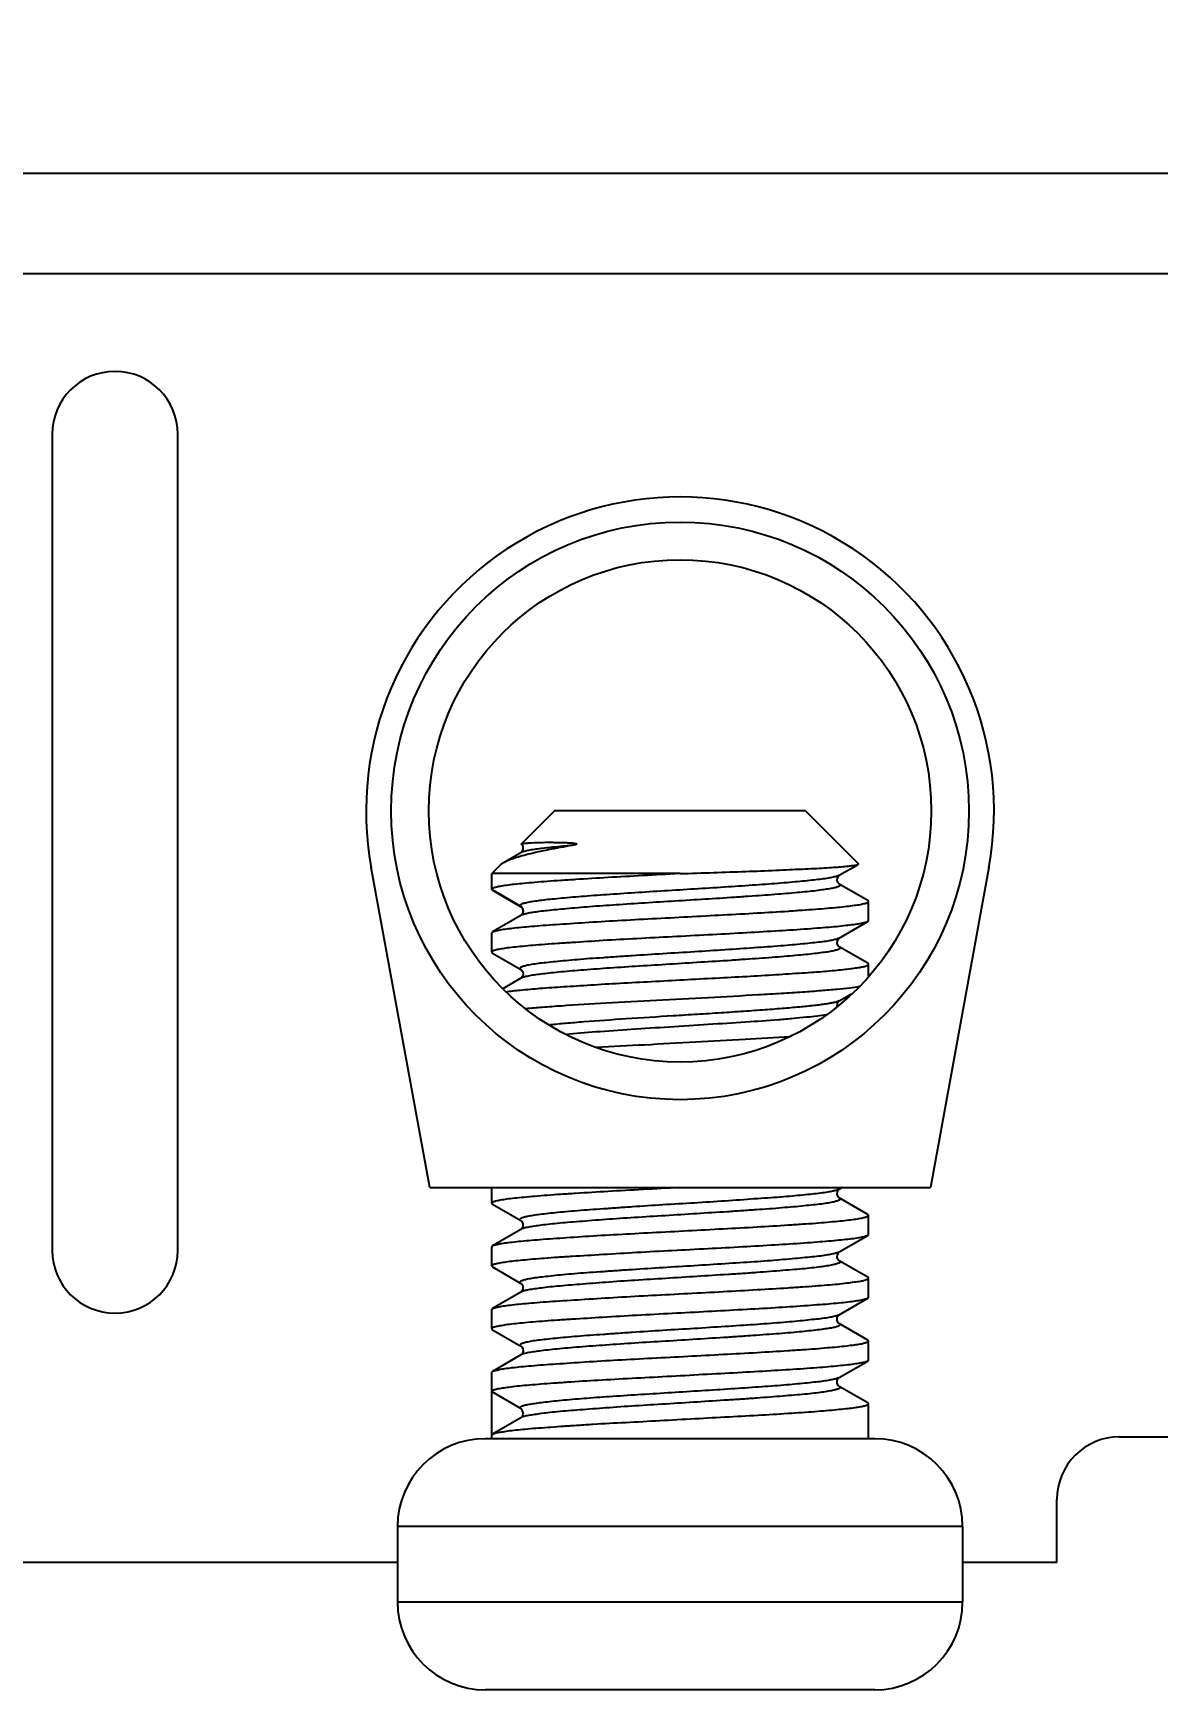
# Model space of a CAD drawing. Extents: x -144 to 4730, y -3845 to 502.
# Drawn here: x 1091.85 to 1100.81, y -3228.86 to -3215.67 of the extents above; entities that cross this region are included whole.
import ezdxf

# ---------------------------------------------------------------- set-up
doc = ezdxf.new("R2010")
doc.units = 0
doc.header["$LTSCALE"] = 15
doc.header["$MEASUREMENT"] = 0
doc.layers.get('0').update_dxf_attribs({"linetype": 'CONTINUOUS'})
doc.layers.get('Defpoints').update_dxf_attribs({"linetype": 'CONTINUOUS'})
doc.styles.add('标准', font='arial.ttf', dxfattribs={"oblique": 5})
doc.dimstyles.new('MSTD', dxfattribs={"dimtxt": 3.2, "dimasz": 1.4, "dimexe": 0.5, "dimexo": 0.5, "dimgap": 0.5, "dimtad": 0, "dimzin": 1, "dimdsep": 46, "dimtxsty": '标准', "dimcen": 0, "dimclrd": 5, "dimclre": 5, "dimclrt": 3, "dimadec": 1, "dimazin": 2, "dimtfac": 0.5, "dimtmove": 0, "dimatfit": 3, "dimfxl": 0, "dimlwd": -1, "dimarcsym": 0})

# ---------------------------------------------------------------- blocks, each defined once
blk = doc.blocks.new('*D38')
at = {"color": 5, "lineweight": -2}
for p, q in [((1072.636, -3228.845), (1072.531, -3226.258)), ((1072.531, -3226.258), (1072.531, -3229.058)), ((1072.636, -3226.545), (1072.636, -3228.845))]:
    blk.add_line(p, q, dxfattribs=at)
at = {"layer": 'Defpoints', "color": 0}
for p in [(1101.506, -3199.728), (1072.636, -3226.045), (1072.531, -3229.058)]:
    blk.add_point(p, dxfattribs=at)
at = {"color": 3, "insert": (1072.531, -3235.13), "char_height": 3.2, "attachment_point": 5, "rotation": 90, "style": '标准'}
blk.add_mtext('28.87', dxfattribs=at)

msp = doc.modelspace()

# ---------------------------------------------------------------- linework, layer by layer
at = {"color": 4, "linetype": 'Continuous'}
for p, q in [((1130.346, -3216.786), (1072.666, -3216.786)), ((1130.346, -3217.586), (1072.666, -3217.586))]:
    msp.add_line(p, q, dxfattribs=at)
at = {"color": 7, "linetype": 'Continuous'}
for p, q in [((1092.006, -3218.863), (1092.006, -3225.363)), ((1093.006, -3225.363), (1093.006, -3218.863)), ((1096.005, -3221.863), (1095.741, -3222.127)), ((1098.005, -3221.863), (1096.005, -3221.863)), ((1098.005, -3221.863), (1098.426, -3222.284)), ((1095.742, -3222.13), (1095.741, -3222.127)), ((1095.742, -3222.13), (1095.744, -3222.132)), ((1095.737, -3222.196), (1095.598, -3222.277)), ((1095.738, -3222.196), (1095.737, -3222.196)), ((1098.424, -3222.289), (1098.426, -3222.284)), ((1095.013, -3224.863), (1094.546, -3222.313)), ((1095.573, -3222.295), (1095.505, -3222.363)), ((1097, -3222.363), (1095.505, -3222.363)), ((1095.505, -3222.488), (1095.505, -3222.363)), ((1097.005, -3222.363), (1096.999, -3222.363)), ((1098.273, -3222.376), (1098.424, -3222.289)), ((1098.273, -3222.376), (1098.273, -3222.376)), ((1099.464, -3222.313), (1098.998, -3224.863)), ((1095.73, -3222.618), (1095.505, -3222.488)), ((1095.505, -3222.488), (1095.511, -3222.495)), ((1095.511, -3222.495), (1095.737, -3222.626)), ((1098.499, -3222.577), (1098.273, -3222.446)), ((1095.73, -3222.618), (1095.737, -3222.626)), ((1095.73, -3222.618), (1095.73, -3222.618)), ((1095.737, -3222.626), (1095.742, -3222.63)), ((1095.742, -3222.63), (1095.75, -3222.641)), ((1095.75, -3222.641), (1095.755, -3222.66)), ((1095.755, -3222.661), (1095.755, -3222.662)), ((1095.755, -3222.662), (1095.755, -3222.663)), ((1098.505, -3222.584), (1098.499, -3222.577)), ((1098.505, -3222.738), (1098.505, -3222.584)), ((1095.737, -3222.696), (1095.511, -3222.827)), ((1098.273, -3222.876), (1098.499, -3222.745)), ((1098.505, -3222.738), (1098.499, -3222.745)), ((1095.505, -3222.834), (1095.511, -3222.827)), ((1095.505, -3222.988), (1095.505, -3222.834)), ((1098.499, -3223.077), (1098.273, -3222.946)), ((1095.505, -3222.988), (1095.511, -3222.995)), ((1095.511, -3222.995), (1095.737, -3223.126)), ((1098.505, -3223.084), (1098.499, -3223.077)), ((1095.737, -3223.196), (1095.593, -3223.28)), ((1095.738, -3223.195), (1095.737, -3223.196)), ((1098.505, -3223.177), (1098.505, -3223.084)), ((1098.273, -3223.376), (1098.369, -3223.321)), ((1095.013, -3224.863), (1098.998, -3224.863)), ((1095.505, -3224.988), (1095.505, -3224.863)), ((1098.273, -3224.876), (1098.295, -3224.863)), ((1098.273, -3224.876), (1098.273, -3224.876)), ((1095.505, -3224.988), (1095.511, -3224.995)), ((1095.511, -3224.995), (1095.737, -3225.126)), ((1098.499, -3225.077), (1098.273, -3224.946)), ((1098.505, -3225.084), (1098.499, -3225.077)), ((1098.505, -3225.238), (1098.505, -3225.084)), ((1095.738, -3225.196), (1095.511, -3225.327)), ((1095.738, -3225.196), (1095.737, -3225.196)), ((1098.273, -3225.376), (1098.499, -3225.245)), ((1098.505, -3225.238), (1098.499, -3225.245)), ((1095.505, -3225.334), (1095.511, -3225.327)), ((1095.505, -3225.488), (1095.505, -3225.334)), ((1098.273, -3225.376), (1098.273, -3225.376)), ((1098.499, -3225.577), (1098.273, -3225.446)), ((1095.505, -3225.488), (1095.511, -3225.495)), ((1095.511, -3225.495), (1095.737, -3225.626)), ((1098.505, -3225.584), (1098.499, -3225.577)), ((1098.505, -3225.738), (1098.505, -3225.584)), ((1095.737, -3225.696), (1095.511, -3225.827)), ((1095.738, -3225.696), (1095.737, -3225.696)), ((1095.505, -3225.834), (1095.511, -3225.827)), ((1095.505, -3225.988), (1095.505, -3225.834)), ((1098.273, -3225.876), (1098.499, -3225.745)), ((1098.505, -3225.738), (1098.499, -3225.745)), ((1098.273, -3225.876), (1098.273, -3225.876)), ((1098.499, -3226.077), (1098.273, -3225.946)), ((1095.505, -3225.988), (1095.511, -3225.995)), ((1095.511, -3225.995), (1095.738, -3226.126)), ((1098.505, -3226.084), (1098.499, -3226.077)), ((1098.505, -3226.238), (1098.505, -3226.084)), ((1095.738, -3226.196), (1095.511, -3226.327)), ((1095.738, -3226.196), (1095.737, -3226.196)), ((1098.505, -3226.238), (1098.499, -3226.245)), ((1095.505, -3226.334), (1095.511, -3226.327)), ((1095.505, -3226.863), (1095.505, -3226.334)), ((1098.273, -3226.376), (1098.499, -3226.245)), ((1098.273, -3226.376), (1098.273, -3226.376)), ((1095.505, -3226.488), (1095.73, -3226.618)), ((1098.499, -3226.577), (1098.273, -3226.446)), ((1098.505, -3226.584), (1098.499, -3226.577)), ((1098.505, -3226.863), (1098.505, -3226.584)), ((1095.737, -3226.696), (1095.511, -3226.827)), ((1098.555, -3226.863), (1095.455, -3226.863)), ((1095.505, -3226.834), (1095.511, -3226.827)), ((1099.255, -3227.563), (1094.755, -3227.563)), ((1094.755, -3227.563), (1094.755, -3228.163)), ((1099.255, -3227.563), (1099.255, -3228.163)), ((1094.755, -3227.848), (1090.255, -3227.848)), ((1100.005, -3227.848), (1099.255, -3227.848)), ((1094.755, -3228.163), (1099.255, -3228.163)), ((1098.555, -3228.863), (1095.455, -3228.863))]:
    msp.add_line(p, q, dxfattribs=at)
at = {"color": 1}
for p, q in [((1100.505, -3226.848), (1102.505, -3226.848)), ((1100.005, -3227.848), (1100.005, -3227.348))]:
    msp.add_line(p, q, dxfattribs=at)
at = {"color": 7, "linetype": 'Continuous'}
for points in [[(1095.744, -3222.132), (1095.753, -3222.147), (1095.754, -3222.17), (1095.746, -3222.188), (1095.739, -3222.195), (1095.738, -3222.196)], [(1098.273, -3222.446), (1098.271, -3222.445), (1098.263, -3222.437), (1098.256, -3222.417), (1098.258, -3222.395), (1098.267, -3222.382), (1098.272, -3222.377), (1098.273, -3222.376)], [(1095.755, -3222.663), (1095.75, -3222.681), (1095.742, -3222.692), (1095.738, -3222.696), (1095.737, -3222.696)], [(1098.273, -3222.946), (1098.271, -3222.945), (1098.264, -3222.937), (1098.256, -3222.919), (1098.258, -3222.896), (1098.266, -3222.882), (1098.272, -3222.877), (1098.273, -3222.876)], [(1095.737, -3223.126), (1095.738, -3223.127), (1095.743, -3223.131), (1095.752, -3223.144), (1095.755, -3223.166), (1095.748, -3223.186)], [(1095.748, -3223.186), (1095.739, -3223.195), (1095.738, -3223.195)], [(1098.256, -3223.417), (1098.258, -3223.396), (1098.267, -3223.382), (1098.272, -3223.377), (1098.273, -3223.376)], [(1098.273, -3224.946), (1098.271, -3224.945), (1098.263, -3224.937), (1098.256, -3224.918), (1098.258, -3224.896), (1098.266, -3224.882), (1098.272, -3224.877), (1098.273, -3224.876)], [(1095.737, -3225.126), (1095.738, -3225.127), (1095.746, -3225.134), (1095.754, -3225.152), (1095.753, -3225.174), (1095.745, -3225.189), (1095.739, -3225.195), (1095.738, -3225.196)], [(1098.273, -3225.446), (1098.271, -3225.445), (1098.264, -3225.438), (1098.256, -3225.42), (1098.258, -3225.397), (1098.266, -3225.382), (1098.272, -3225.377), (1098.273, -3225.376)], [(1095.737, -3225.626), (1095.738, -3225.627), (1095.744, -3225.632), (1095.753, -3225.647), (1095.754, -3225.67), (1095.746, -3225.688), (1095.739, -3225.695), (1095.738, -3225.696)], [(1098.273, -3225.946), (1098.272, -3225.945), (1098.265, -3225.939), (1098.257, -3225.922), (1098.257, -3225.9), (1098.265, -3225.883), (1098.272, -3225.877), (1098.273, -3225.876)], [(1095.737, -3226.126), (1095.738, -3226.127), (1095.744, -3226.132), (1095.752, -3226.145), (1095.755, -3226.167), (1095.747, -3226.186), (1095.739, -3226.195), (1095.738, -3226.196)], [(1098.273, -3226.446), (1098.272, -3226.445), (1098.265, -3226.439), (1098.257, -3226.422), (1098.257, -3226.399), (1098.265, -3226.383), (1098.272, -3226.377), (1098.273, -3226.376)], [(1095.755, -3226.662), (1095.753, -3226.674), (1095.745, -3226.69), (1095.738, -3226.695), (1095.737, -3226.696)]]:
    msp.add_lwpolyline(points, dxfattribs=at)
for radius in [2.3, 2]:
    msp.add_circle((1097.005, -3221.863), radius, dxfattribs=at)
for centre, radius, start, end in [((1092.506, -3218.863), 0.5, 0, 180), ((1097.005, -3221.863), 2.5, 349.6289, 190.3711), ((1095.509, -3222.488), 0.00429, 171.5457, 179.9729), ((1095.735, -3222.618), 0.00502, 173.7776, 179.6078), ((1095.705, -3222.661), 0.0499, 2.0908, 60.0617), ((1095.705, -3222.661), 0.0497, 358.0616, 7.431), ((1098.501, -3222.585), 0.00424, 351.2684, 0.6436), ((1095.509, -3222.988), 0.00433, 169.7061, 179.5995), ((1098.501, -3223.084), 0.00424, 350.8444, 0.3439), ((1095.509, -3224.988), 0.00433, 169.7063, 179.5998), ((1098.256, -3224.976), 0.0342, 57.2837, 59.7848), ((1098.501, -3225.084), 0.00424, 350.4831, 359.9572), ((1092.506, -3225.363), 0.5, 180, 0), ((1095.509, -3225.488), 0.00423, 170.3747, 179.9559), ((1098.501, -3225.584), 0.00431, 350.127, 359.9563), ((1098.255, -3225.977), 0.0357, 58.0395, 59.4298), ((1095.509, -3225.988), 0.00431, 170.5975, 180.3101), ((1098.501, -3226.084), 0.00424, 350.0869, 359.951), ((1095.705, -3226.661), 0.0502, 359.356, 59.8598), ((1098.501, -3226.584), 0.0043, 350.5614, 359.9614), ((1095.455, -3227.563), 0.7, 90, 180), ((1098.555, -3227.563), 0.7, 0, 90), ((1095.455, -3228.163), 0.7, 180, 270), ((1098.555, -3228.163), 0.7, 270, 0)]:
    msp.add_arc(centre, radius, start, end, dxfattribs=at)
at = {"color": 1}
msp.add_arc((1100.505, -3227.348), 0.5, 450, 540, dxfattribs=at)
at = {"color": 7, "linetype": 'Continuous'}
for points, start_tangent, end_tangent in [([(1096.146, -3222.138), (1095.954, -3222.174), (1095.796, -3222.209), (1095.731, -3222.227), (1095.676, -3222.244), (1095.632, -3222.26), (1095.598, -3222.277)], (-0.984674, -0.174406), (-0.864468, -0.502689)), ([(1096.146, -3222.138), (1095.99, -3222.153), (1095.925, -3222.16), (1095.868, -3222.167), (1095.82, -3222.174), (1095.783, -3222.182), (1095.755, -3222.189), (1095.745, -3222.192), (1095.737, -3222.196)], (-0.996496, -0.083642), (-0.863231, -0.504808)), ([(1095.741, -3222.127), (1095.744, -3222.125), (1095.749, -3222.124)], (0.707107, 0.707107), (0.971314, 0.237803)), ([(1095.749, -3222.124), (1095.752, -3222.123), (1095.763, -3222.121)], (0.971314, 0.237803), (0.99111, 0.133048)), ([(1095.763, -3222.121), (1095.788, -3222.119), (1095.822, -3222.117), (1095.916, -3222.114), (1095.975, -3222.113), (1096.008, -3222.114), (1096.042, -3222.114), (1096.077, -3222.115), (1096.095, -3222.116), (1096.105, -3222.116), (1096.114, -3222.117), (1096.123, -3222.117), (1096.133, -3222.118), (1096.142, -3222.118), (1096.152, -3222.119), (1096.156, -3222.12), (1096.161, -3222.121), (1096.166, -3222.121), (1096.17, -3222.122), (1096.175, -3222.123), (1096.179, -3222.124), (1096.181, -3222.125), (1096.182, -3222.127), (1096.182, -3222.128), (1096.18, -3222.129), (1096.179, -3222.13), (1096.177, -3222.131)], (0.99111, 0.133048), (-0.917301, -0.398195)), ([(1096.177, -3222.131), (1096.169, -3222.134), (1096.161, -3222.135), (1096.146, -3222.138)], (-0.917301, -0.398195), (-0.984862, -0.173338)), ([(1095.598, -3222.277), (1095.591, -3222.281), (1095.573, -3222.295)], (-0.864468, -0.502689), (-0.705646, -0.708565)), ([(1097, -3222.363), (1096.709, -3222.379), (1096.43, -3222.394), (1096.173, -3222.41), (1096.055, -3222.418), (1095.947, -3222.425), (1095.848, -3222.433), (1095.761, -3222.441), (1095.685, -3222.449), (1095.622, -3222.456), (1095.572, -3222.464), (1095.536, -3222.472), (1095.523, -3222.476), (1095.513, -3222.48), (1095.508, -3222.483), (1095.505, -3222.487)], (-0.99858, -0.053265), (-0.14675, -0.989174)), ([(1098.273, -3222.376), (1098.265, -3222.38), (1098.254, -3222.384), (1098.224, -3222.391), (1098.184, -3222.399), (1098.132, -3222.407), (1098.071, -3222.414), (1098, -3222.422), (1097.92, -3222.429), (1097.832, -3222.437), (1097.635, -3222.452), (1097.415, -3222.467), (1097.181, -3222.482), (1096.94, -3222.497), (1096.702, -3222.512), (1096.475, -3222.527), (1096.266, -3222.542), (1096.084, -3222.557), (1096.005, -3222.565), (1095.934, -3222.572), (1095.874, -3222.58), (1095.823, -3222.587), (1095.783, -3222.595), (1095.767, -3222.599), (1095.754, -3222.602), (1095.744, -3222.606), (1095.737, -3222.61), (1095.732, -3222.614), (1095.73, -3222.617)], (-0.865204, -0.50142), (-0.108267, -0.994122)), ([(1097.005, -3222.363), (1097.272, -3222.354), (1097.529, -3222.345), (1097.767, -3222.336), (1097.978, -3222.326), (1098.071, -3222.322), (1098.155, -3222.317), (1098.229, -3222.312), (1098.291, -3222.308), (1098.343, -3222.303), (1098.382, -3222.298), (1098.397, -3222.296), (1098.409, -3222.293), (1098.418, -3222.291), (1098.424, -3222.289)], (0.99943, 0.033765), (0.865553, 0.500817)), ([(1098.273, -3222.446), (1098.278, -3222.45), (1098.28, -3222.454), (1098.28, -3222.456), (1098.279, -3222.458), (1098.278, -3222.459), (1098.276, -3222.461), (1098.269, -3222.465), (1098.26, -3222.469), (1098.248, -3222.473), (1098.233, -3222.476), (1098.215, -3222.48), (1098.194, -3222.484), (1098.145, -3222.491), (1098.086, -3222.499), (1098.017, -3222.507), (1097.939, -3222.514), (1097.853, -3222.522), (1097.759, -3222.529), (1097.658, -3222.537), (1097.551, -3222.544), (1097.439, -3222.552), (1097.205, -3222.567), (1096.964, -3222.582), (1096.725, -3222.597), (1096.495, -3222.612), (1096.284, -3222.627), (1096.098, -3222.643), (1095.945, -3222.658), (1095.883, -3222.665), (1095.831, -3222.673), (1095.789, -3222.68), (1095.758, -3222.688)], (0.860084, -0.510153), (-0.95799, -0.2868)), ([(1095.511, -3222.827), (1095.52, -3222.823), (1095.531, -3222.82), (1095.564, -3222.812), (1095.61, -3222.804), (1095.669, -3222.797), (1095.74, -3222.789), (1095.822, -3222.782), (1095.915, -3222.774), (1096.017, -3222.767), (1096.248, -3222.752), (1096.507, -3222.736), (1096.783, -3222.721), (1097.067, -3222.706), (1097.349, -3222.691), (1097.619, -3222.676), (1097.867, -3222.661), (1097.979, -3222.653), (1098.083, -3222.646), (1098.177, -3222.638), (1098.261, -3222.631), (1098.333, -3222.623), (1098.393, -3222.615), (1098.441, -3222.608), (1098.476, -3222.6), (1098.488, -3222.597), (1098.497, -3222.593), (1098.503, -3222.589), (1098.505, -3222.585)], (0.86507, 0.501651), (0.151495, 0.988458)), ([(1098.499, -3222.745), (1098.491, -3222.749), (1098.479, -3222.753), (1098.446, -3222.76), (1098.4, -3222.768), (1098.342, -3222.775), (1098.271, -3222.783), (1098.189, -3222.791), (1098.096, -3222.798), (1097.994, -3222.806), (1097.763, -3222.821), (1097.504, -3222.836), (1097.228, -3222.851), (1096.944, -3222.866), (1096.662, -3222.881), (1096.392, -3222.896), (1096.144, -3222.912), (1096.032, -3222.919), (1095.928, -3222.927), (1095.834, -3222.934), (1095.75, -3222.942), (1095.678, -3222.949), (1095.617, -3222.957), (1095.57, -3222.965), (1095.535, -3222.972), (1095.522, -3222.976), (1095.513, -3222.98), (1095.508, -3222.983), (1095.505, -3222.987)], (-0.865122, -0.501561), (-0.178163, -0.984001)), ([(1095.758, -3222.688), (1095.746, -3222.692), (1095.737, -3222.696)], (-0.95799, -0.2868), (-0.865008, -0.501758)), ([(1098.273, -3222.876), (1098.265, -3222.88), (1098.253, -3222.884), (1098.222, -3222.892), (1098.179, -3222.9), (1098.124, -3222.908), (1098.059, -3222.915), (1097.983, -3222.923), (1097.899, -3222.931), (1097.805, -3222.939), (1097.596, -3222.954), (1097.364, -3222.97), (1097.119, -3222.986), (1096.869, -3223.001), (1096.624, -3223.017), (1096.507, -3223.025), (1096.394, -3223.033), (1096.287, -3223.04), (1096.188, -3223.048), (1096.096, -3223.056), (1096.012, -3223.064), (1095.939, -3223.072), (1095.875, -3223.079), (1095.823, -3223.087), (1095.801, -3223.091), (1095.782, -3223.095), (1095.765, -3223.099), (1095.752, -3223.103), (1095.742, -3223.107), (1095.735, -3223.111), (1095.733, -3223.113), (1095.731, -3223.115), (1095.73, -3223.117), (1095.73, -3223.119), (1095.732, -3223.122), (1095.737, -3223.126)], (-0.864777, -0.502156), (0.862408, -0.506213)), ([(1098.273, -3222.946), (1098.278, -3222.95), (1098.28, -3222.954), (1098.28, -3222.956), (1098.279, -3222.958), (1098.278, -3222.96), (1098.275, -3222.962), (1098.268, -3222.965), (1098.259, -3222.969), (1098.246, -3222.973), (1098.23, -3222.977), (1098.212, -3222.981), (1098.19, -3222.985), (1098.139, -3222.992), (1098.078, -3223), (1098.006, -3223.008), (1097.925, -3223.015), (1097.835, -3223.023), (1097.738, -3223.031), (1097.634, -3223.039), (1097.524, -3223.046), (1097.409, -3223.054), (1097.169, -3223.069), (1096.923, -3223.085), (1096.68, -3223.1), (1096.449, -3223.115), (1096.239, -3223.131), (1096.057, -3223.146), (1095.979, -3223.154), (1095.911, -3223.162), (1095.853, -3223.169), (1095.805, -3223.177), (1095.769, -3223.185), (1095.745, -3223.192)], (0.86036, -0.509688), (-0.924566, -0.381021)), ([(1095.617, -3223.304), (1095.734, -3223.29), (1095.889, -3223.276), (1096.077, -3223.263), (1096.291, -3223.249), (1096.527, -3223.235), (1096.776, -3223.222), (1097.033, -3223.208), (1097.288, -3223.194), (1097.536, -3223.181), (1097.767, -3223.167), (1097.977, -3223.153), (1098.071, -3223.147), (1098.157, -3223.14), (1098.235, -3223.133), (1098.304, -3223.126), (1098.364, -3223.119), (1098.413, -3223.112), (1098.452, -3223.106), (1098.481, -3223.099), (1098.491, -3223.095), (1098.498, -3223.092), (1098.503, -3223.089), (1098.505, -3223.085)], (0.990365, 0.138479), (0.158755, 0.987318)), ([(1095.745, -3223.192), (1095.743, -3223.193), (1095.737, -3223.196)], (-0.924566, -0.381021), (-0.865466, -0.500968)), ([(1098.434, -3223.263), (1098.357, -3223.274), (1098.255, -3223.285), (1098.128, -3223.296), (1097.979, -3223.307), (1097.812, -3223.318), (1097.629, -3223.329), (1097.231, -3223.351), (1096.816, -3223.373), (1096.416, -3223.395), (1096.06, -3223.417), (1095.908, -3223.428), (1095.777, -3223.439)], (-0.985118, -0.171877), (-0.995759, -0.092)), ([(1098.273, -3223.376), (1098.259, -3223.382), (1098.238, -3223.388), (1098.21, -3223.394), (1098.175, -3223.4), (1098.133, -3223.406), (1098.086, -3223.412), (1097.972, -3223.424), (1097.836, -3223.436), (1097.682, -3223.448), (1097.512, -3223.46), (1097.331, -3223.472), (1097.142, -3223.484), (1096.95, -3223.496), (1096.575, -3223.52), (1096.238, -3223.544), (1096.094, -3223.556), (1095.97, -3223.568)], (-0.86475, -0.502203), (-0.994344, -0.106204)), ([(1098.17, -3223.488), (1098.098, -3223.498), (1098.01, -3223.507), (1097.908, -3223.517), (1097.791, -3223.527), (1097.526, -3223.546), (1097.23, -3223.565), (1096.92, -3223.585), (1096.616, -3223.604), (1096.334, -3223.624), (1096.093, -3223.643)], (-0.988478, -0.151366), (-0.996037, -0.088939)), ([(1096.339, -3223.746), (1096.722, -3223.725), (1097.127, -3223.703), (1097.522, -3223.681), (1097.88, -3223.66)], (0.99825, 0.059132), (0.997873, 0.065195)), ([(1097, -3224.863), (1096.71, -3224.879), (1096.431, -3224.894), (1096.173, -3224.91), (1096.056, -3224.917), (1095.948, -3224.925), (1095.849, -3224.933), (1095.762, -3224.941), (1095.686, -3224.948), (1095.623, -3224.956), (1095.573, -3224.964), (1095.536, -3224.972), (1095.523, -3224.976), (1095.514, -3224.979), (1095.508, -3224.983), (1095.505, -3224.987)], (-0.998596, -0.052979), (-0.17816, -0.984002)), ([(1098.273, -3224.876), (1098.265, -3224.88), (1098.253, -3224.884), (1098.222, -3224.892), (1098.179, -3224.9), (1098.124, -3224.908), (1098.059, -3224.915), (1097.983, -3224.923), (1097.899, -3224.931), (1097.805, -3224.939), (1097.596, -3224.954), (1097.364, -3224.97), (1097.119, -3224.986), (1096.869, -3225.001), (1096.624, -3225.017), (1096.507, -3225.025), (1096.394, -3225.033), (1096.287, -3225.04), (1096.188, -3225.048), (1096.096, -3225.056), (1096.012, -3225.064), (1095.939, -3225.072), (1095.875, -3225.079), (1095.823, -3225.087), (1095.801, -3225.091), (1095.782, -3225.095), (1095.765, -3225.099), (1095.752, -3225.103), (1095.742, -3225.107), (1095.735, -3225.111), (1095.733, -3225.113), (1095.731, -3225.115), (1095.73, -3225.117), (1095.73, -3225.119), (1095.732, -3225.122), (1095.737, -3225.126)], (-0.864777, -0.502156), (0.862387, -0.506249)), ([(1098.274, -3224.947), (1098.277, -3224.949), (1098.279, -3224.951), (1098.28, -3224.953), (1098.28, -3224.955), (1098.278, -3224.958), (1098.274, -3224.962), (1098.266, -3224.966), (1098.256, -3224.97), (1098.242, -3224.974), (1098.225, -3224.978), (1098.206, -3224.982), (1098.184, -3224.986), (1098.13, -3224.994), (1098.066, -3225.001), (1097.992, -3225.009), (1097.908, -3225.017), (1097.816, -3225.025), (1097.717, -3225.033), (1097.61, -3225.04), (1097.497, -3225.048), (1097.38, -3225.056), (1097.136, -3225.071), (1096.887, -3225.087), (1096.642, -3225.102), (1096.411, -3225.118), (1096.304, -3225.126), (1096.203, -3225.134), (1096.11, -3225.141), (1096.026, -3225.149), (1095.951, -3225.157), (1095.886, -3225.165), (1095.831, -3225.173), (1095.788, -3225.18), (1095.757, -3225.188), (1095.746, -3225.192), (1095.738, -3225.196)], (0.840929, -0.541145), (-0.865603, -0.50073)), ([(1095.511, -3225.327), (1095.52, -3225.323), (1095.531, -3225.32), (1095.564, -3225.312), (1095.61, -3225.304), (1095.669, -3225.297), (1095.74, -3225.289), (1095.822, -3225.282), (1095.915, -3225.274), (1096.018, -3225.267), (1096.249, -3225.251), (1096.507, -3225.236), (1096.783, -3225.221), (1097.067, -3225.206), (1097.349, -3225.191), (1097.619, -3225.176), (1097.867, -3225.161), (1097.979, -3225.153), (1098.083, -3225.146), (1098.177, -3225.138), (1098.261, -3225.13), (1098.333, -3225.123), (1098.393, -3225.115), (1098.441, -3225.108), (1098.476, -3225.1), (1098.488, -3225.096), (1098.497, -3225.093), (1098.503, -3225.089), (1098.505, -3225.085)], (0.865202, 0.501423), (0.164881, 0.986313)), ([(1098.499, -3225.245), (1098.491, -3225.249), (1098.479, -3225.253), (1098.446, -3225.26), (1098.4, -3225.268), (1098.341, -3225.276), (1098.27, -3225.283), (1098.188, -3225.291), (1098.096, -3225.298), (1097.993, -3225.306), (1097.762, -3225.321), (1097.504, -3225.336), (1097.227, -3225.351), (1096.943, -3225.366), (1096.661, -3225.381), (1096.391, -3225.397), (1096.144, -3225.412), (1096.031, -3225.419), (1095.927, -3225.427), (1095.833, -3225.434), (1095.75, -3225.442), (1095.677, -3225.449), (1095.617, -3225.457), (1095.569, -3225.465), (1095.535, -3225.472), (1095.522, -3225.476), (1095.513, -3225.48), (1095.507, -3225.483), (1095.505, -3225.487)], (-0.865082, -0.501631), (-0.166741, -0.986001)), ([(1098.273, -3225.376), (1098.265, -3225.38), (1098.253, -3225.384), (1098.222, -3225.392), (1098.178, -3225.4), (1098.124, -3225.408), (1098.058, -3225.415), (1097.983, -3225.423), (1097.898, -3225.431), (1097.805, -3225.439), (1097.596, -3225.455), (1097.364, -3225.47), (1097.118, -3225.486), (1096.868, -3225.501), (1096.624, -3225.517), (1096.506, -3225.525), (1096.394, -3225.533), (1096.287, -3225.54), (1096.187, -3225.548), (1096.095, -3225.556), (1096.012, -3225.564), (1095.939, -3225.572), (1095.875, -3225.579), (1095.823, -3225.587), (1095.801, -3225.591), (1095.782, -3225.595), (1095.766, -3225.599), (1095.752, -3225.603), (1095.742, -3225.607), (1095.735, -3225.611), (1095.733, -3225.613), (1095.731, -3225.615), (1095.73, -3225.617), (1095.73, -3225.619), (1095.732, -3225.622), (1095.737, -3225.626)], (-0.86475, -0.502203), (0.864518, -0.502601)), ([(1098.273, -3225.446), (1098.278, -3225.45), (1098.28, -3225.454), (1098.28, -3225.456), (1098.279, -3225.458), (1098.278, -3225.46), (1098.275, -3225.462), (1098.268, -3225.466), (1098.258, -3225.469), (1098.244, -3225.473), (1098.228, -3225.477), (1098.209, -3225.481), (1098.187, -3225.485), (1098.135, -3225.493), (1098.072, -3225.501), (1097.998, -3225.509), (1097.915, -3225.516), (1097.823, -3225.524), (1097.723, -3225.532), (1097.616, -3225.54), (1097.504, -3225.548), (1097.386, -3225.555), (1097.141, -3225.571), (1096.891, -3225.587), (1096.646, -3225.602), (1096.414, -3225.618), (1096.205, -3225.634), (1096.027, -3225.649), (1095.951, -3225.657), (1095.886, -3225.665), (1095.832, -3225.672), (1095.788, -3225.68), (1095.757, -3225.688), (1095.745, -3225.692), (1095.737, -3225.696)], (0.863333, -0.504635), (-0.863722, -0.503968)), ([(1095.511, -3225.827), (1095.52, -3225.823), (1095.531, -3225.82), (1095.564, -3225.812), (1095.61, -3225.804), (1095.669, -3225.797), (1095.739, -3225.789), (1095.821, -3225.782), (1095.914, -3225.774), (1096.017, -3225.767), (1096.248, -3225.752), (1096.506, -3225.736), (1096.782, -3225.721), (1097.067, -3225.706), (1097.349, -3225.691), (1097.618, -3225.676), (1097.866, -3225.661), (1097.979, -3225.653), (1098.082, -3225.646), (1098.177, -3225.638), (1098.26, -3225.631), (1098.333, -3225.623), (1098.393, -3225.615), (1098.441, -3225.608), (1098.475, -3225.6), (1098.488, -3225.596), (1098.497, -3225.593), (1098.503, -3225.589), (1098.505, -3225.585)], (0.863345, 0.504613), (0.171025, 0.985267)), ([(1098.499, -3225.745), (1098.491, -3225.749), (1098.479, -3225.753), (1098.446, -3225.76), (1098.4, -3225.768), (1098.341, -3225.776), (1098.27, -3225.783), (1098.188, -3225.791), (1098.095, -3225.798), (1097.993, -3225.806), (1097.762, -3225.821), (1097.503, -3225.836), (1097.227, -3225.851), (1096.943, -3225.866), (1096.661, -3225.881), (1096.391, -3225.897), (1096.144, -3225.912), (1096.031, -3225.919), (1095.928, -3225.927), (1095.833, -3225.934), (1095.75, -3225.942), (1095.678, -3225.949), (1095.617, -3225.957), (1095.57, -3225.965), (1095.535, -3225.972), (1095.522, -3225.976), (1095.513, -3225.98), (1095.508, -3225.983), (1095.505, -3225.987)], (-0.86511, -0.501582), (-0.162962, -0.986632)), ([(1098.273, -3225.876), (1098.265, -3225.88), (1098.253, -3225.884), (1098.222, -3225.892), (1098.178, -3225.9), (1098.124, -3225.908), (1098.058, -3225.915), (1097.983, -3225.923), (1097.898, -3225.931), (1097.805, -3225.939), (1097.596, -3225.955), (1097.364, -3225.97), (1097.118, -3225.986), (1096.868, -3226.001), (1096.624, -3226.017), (1096.506, -3226.025), (1096.394, -3226.033), (1096.287, -3226.04), (1096.187, -3226.048), (1096.095, -3226.056), (1096.012, -3226.064), (1095.939, -3226.072), (1095.875, -3226.079), (1095.823, -3226.087), (1095.801, -3226.091), (1095.782, -3226.095), (1095.765, -3226.099), (1095.752, -3226.103), (1095.742, -3226.107), (1095.735, -3226.111), (1095.733, -3226.113), (1095.731, -3226.115), (1095.73, -3226.117), (1095.73, -3226.119), (1095.732, -3226.122), (1095.737, -3226.126)], (-0.864764, -0.502178), (0.862654, -0.505795)), ([(1098.274, -3225.946), (1098.278, -3225.95), (1098.28, -3225.954), (1098.279, -3225.958), (1098.277, -3225.96), (1098.274, -3225.962), (1098.267, -3225.966), (1098.256, -3225.97), (1098.243, -3225.974), (1098.226, -3225.978), (1098.207, -3225.982), (1098.185, -3225.985), (1098.132, -3225.993), (1098.068, -3226.001), (1097.994, -3226.009), (1097.911, -3226.017), (1097.818, -3226.025), (1097.718, -3226.032), (1097.612, -3226.04), (1097.499, -3226.048), (1097.382, -3226.056), (1097.138, -3226.071), (1096.888, -3226.087), (1096.644, -3226.102), (1096.413, -3226.118), (1096.204, -3226.133), (1096.111, -3226.141), (1096.026, -3226.149), (1095.951, -3226.157), (1095.886, -3226.165), (1095.832, -3226.172), (1095.789, -3226.18), (1095.757, -3226.188), (1095.746, -3226.192), (1095.738, -3226.196)], (0.848286, -0.529539), (-0.865594, -0.500746)), ([(1095.511, -3226.327), (1095.52, -3226.323), (1095.531, -3226.32), (1095.564, -3226.312), (1095.611, -3226.304), (1095.669, -3226.297), (1095.74, -3226.289), (1095.822, -3226.282), (1095.915, -3226.274), (1096.018, -3226.267), (1096.249, -3226.251), (1096.507, -3226.236), (1096.783, -3226.221), (1097.067, -3226.206), (1097.349, -3226.191), (1097.619, -3226.176), (1097.866, -3226.161), (1097.979, -3226.153), (1098.083, -3226.146), (1098.177, -3226.138), (1098.26, -3226.131), (1098.333, -3226.123), (1098.393, -3226.115), (1098.441, -3226.108), (1098.475, -3226.1), (1098.488, -3226.096), (1098.497, -3226.093), (1098.503, -3226.089), (1098.505, -3226.085)], (0.866155, 0.499775), (0.171627, 0.985162)), ([(1098.499, -3226.245), (1098.491, -3226.249), (1098.479, -3226.253), (1098.446, -3226.26), (1098.4, -3226.268), (1098.341, -3226.276), (1098.27, -3226.283), (1098.187, -3226.291), (1098.094, -3226.298), (1097.991, -3226.306), (1097.759, -3226.321), (1097.499, -3226.336), (1097.222, -3226.351), (1096.937, -3226.367), (1096.654, -3226.382), (1096.384, -3226.397), (1096.137, -3226.412), (1096.024, -3226.42), (1095.921, -3226.427), (1095.827, -3226.435), (1095.744, -3226.442), (1095.672, -3226.45), (1095.613, -3226.458), (1095.588, -3226.461), (1095.566, -3226.465), (1095.548, -3226.469), (1095.532, -3226.473), (1095.52, -3226.477), (1095.512, -3226.48), (1095.509, -3226.482), (1095.507, -3226.484), (1095.505, -3226.488)], (-0.865104, -0.501592), (-0.010829, -0.999941)), ([(1098.273, -3226.376), (1098.265, -3226.38), (1098.254, -3226.384), (1098.224, -3226.391), (1098.184, -3226.399), (1098.132, -3226.407), (1098.071, -3226.414), (1098, -3226.422), (1097.92, -3226.429), (1097.831, -3226.437), (1097.633, -3226.452), (1097.413, -3226.467), (1097.178, -3226.482), (1096.937, -3226.497), (1096.698, -3226.512), (1096.47, -3226.527), (1096.262, -3226.542), (1096.08, -3226.557), (1096.001, -3226.565), (1095.931, -3226.573), (1095.871, -3226.58), (1095.821, -3226.588), (1095.8, -3226.591), (1095.781, -3226.595), (1095.766, -3226.599), (1095.753, -3226.603), (1095.743, -3226.607), (1095.736, -3226.61), (1095.73, -3226.618)], (-0.864767, -0.502173), (-0.009177, -0.999958)), ([(1098.273, -3226.446), (1098.278, -3226.45), (1098.28, -3226.454), (1098.28, -3226.456), (1098.279, -3226.458), (1098.278, -3226.46), (1098.275, -3226.462), (1098.268, -3226.466), (1098.258, -3226.469), (1098.245, -3226.473), (1098.229, -3226.477), (1098.21, -3226.481), (1098.188, -3226.485), (1098.135, -3226.493), (1098.072, -3226.501), (1097.998, -3226.509), (1097.915, -3226.516), (1097.823, -3226.524), (1097.723, -3226.532), (1097.617, -3226.54), (1097.504, -3226.548), (1097.387, -3226.555), (1097.142, -3226.571), (1096.892, -3226.587), (1096.646, -3226.602), (1096.415, -3226.618), (1096.206, -3226.634), (1096.027, -3226.649), (1095.952, -3226.657), (1095.886, -3226.665), (1095.832, -3226.673), (1095.788, -3226.68), (1095.757, -3226.688), (1095.746, -3226.692), (1095.737, -3226.696)], (0.863553, -0.504258), (-0.865038, -0.501706)), ([(1095.525, -3226.821), (1095.538, -3226.817), (1095.555, -3226.813), (1095.574, -3226.81), (1095.596, -3226.807), (1095.65, -3226.799), (1095.715, -3226.792), (1095.792, -3226.784), (1095.879, -3226.777), (1095.975, -3226.77), (1096.081, -3226.762), (1096.194, -3226.755), (1096.314, -3226.747), (1096.572, -3226.733), (1096.844, -3226.718), (1097.122, -3226.703), (1097.396, -3226.688), (1097.656, -3226.674), (1097.894, -3226.659), (1098.002, -3226.652), (1098.102, -3226.644), (1098.192, -3226.637), (1098.272, -3226.629), (1098.341, -3226.622), (1098.398, -3226.615), (1098.444, -3226.607), (1098.477, -3226.6), (1098.489, -3226.596), (1098.497, -3226.593), (1098.503, -3226.589), (1098.505, -3226.585)], (0.901384, 0.433021), (0.163598, 0.986527)), ([(1095.511, -3226.831), (1095.514, -3226.828), (1095.525, -3226.821)], (0.766118, 0.6427), (0.901384, 0.433021))]:
    msp.add_spline(points, degree=3, dxfattribs=dict(at, start_tangent=start_tangent, end_tangent=end_tangent))

# ---------------------------------------------------------------- dimensions: what is measured, and where the dimension line sits
dim = msp.add_ordinate_dim(feature_location=(1072.636, -3226.045), offset=(-0.105, -3.014), dtype=1, origin=(1101.506, -3199.728), dimstyle='MSTD')
dim.commit()
dim.dimension.update_dxf_attribs({"geometry": '*D38', "text_midpoint": (1072.531, -3235.13)})

doc.saveas('drawing.dxf')
